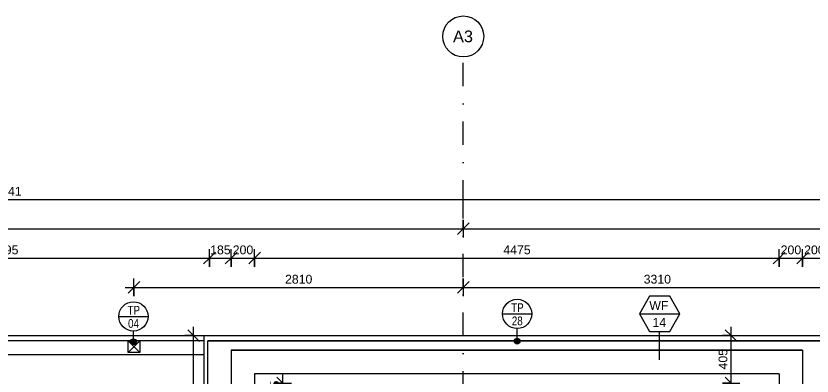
# Model space of a CAD drawing. Header units: millimetres. Extents: x -2147 to 35373, y -3639 to 14792.
# Drawn here: x 12384 to 19176, y 11690 to 14760 of the extents above; entities that cross this region are included whole.
import ezdxf

# ---------------------------------------------------------------- set-up
doc = ezdxf.new("R2010")
doc.units = ezdxf.units.MM
doc.linetypes.add('HA_DashDot_10mm-S3mm', pattern=[500, 200, -150, 0, -150])
for name, color, linetype, lineweight in [('A-____-____-DIMS', 9, 'Continuous', 5), ('A-____-____-DIMS-50', 9, 'Continuous', 5), ('A-GENM-____-IDEN', 9, 'Continuous', 9), ('A-ROOF-____-OTLN', 9, 'Continuous', 9), ('A-WALL-____-IDEN', 9, 'Continuous', 9), ('A-WALL-____-OTLN', 9, 'Continuous', 9), ('M-HVAC-DUCT-OTLN', 9, 'Continuous', 9), ('S-GRID-____-IDEN', 9, 'Continuous', 9), ('S-GRID-____-OTLN', 9, 'Continuous', 5)]:
    doc.layers.add(name, color=color, linetype=linetype, lineweight=lineweight)
doc.styles.add('Arial', font='arial.ttf', dxfattribs={"height": 100})
doc.styles.add('Arial_1', font='arial.ttf', dxfattribs={"height": 75})
doc.styles.add('Arial_3', font='arial.ttf', dxfattribs={"width": 0.8, "height": 75})
doc.styles.add('Arial_6', font='arial.ttf', dxfattribs={"height": 1.5})
doc.dimstyles.new('Inner_Dimensions', dxfattribs={"dimscale": 304.8, "dimtxt": 76.519455, "dimasz": 0.328084, "dimexe": 0.246063, "dimexo": 0.0625, "dimgap": 0.032808, "dimtad": 1, "dimdec": 0, "dimzin": 0, "dimdsep": 46, "dimtxsty": 'Arial_1', "dimblk1": 'OBLIQUE', "dimblk2": 'OBLIQUE', "dimsah": 1, "dimcen": 0.09, "dimdle": 0.246063, "dimazin": 0, "dimtfac": 1, "dimtdec": 4, "dimtix": 1, "dimtmove": 0, "dimatfit": 3, "dimfxl": 0.246063, "dimfxlon": 1, "dimtvp": 1, "dimtolj": 1, "dimtzin": 0, "dimlwd": 9, "dimlwe": 9, "dimarcsym": 2})
doc.dimstyles.new('Inner_Dimensions_1', dxfattribs={"dimscale": 304.8, "dimtxt": 76.519455, "dimasz": 0.328084, "dimexe": 0.246063, "dimexo": 0.0625, "dimgap": 0.032808, "dimtad": 1, "dimdec": 0, "dimzin": 0, "dimdsep": 46, "dimtxsty": 'Arial_1', "dimblk1": 'OBLIQUE', "dimblk2": 'OBLIQUE', "dimsah": 1, "dimcen": 0.09, "dimdle": 0.246063, "dimazin": 0, "dimtfac": 1, "dimtdec": 4, "dimtix": 1, "dimtmove": 2, "dimatfit": 3, "dimfxl": 0.246063, "dimfxlon": 1, "dimtvp": 1, "dimtolj": 1, "dimtzin": 0, "dimlwd": 9, "dimlwe": 9, "dimarcsym": 2})

# ---------------------------------------------------------------- blocks, each defined once
blk = doc.blocks.new('Grid - Radius 3_5mm-353793-DPS_STŘECHA - A')
at = {"layer": 'S-GRID-____-IDEN'}
blk.add_circle((0, 0), 3.5, dxfattribs=at)
blk = doc.blocks.new('DIMBLOCK3-DPS_STŘECHA - A')
at = {"layer": 'A-____-____-DIMS-50', "lineweight": 9}
for p, q in [((18485.9, 11630), (18485.9, 12110)), ((18410.9, 12035), (18560.9, 12035)), ((18485.9, 12035), (18410.9, 12035)), ((18485.9, 12035), (18435.9, 12085)), ((18485.9, 12035), (18535.9, 11985)), ((18410.9, 11630), (18560.9, 11630)), ((18485.9, 11630), (18410.9, 11630)), ((18485.9, 11630), (18435.9, 11680)), ((18485.9, 11630), (18535.9, 11580))]:
    blk.add_line(p, q, dxfattribs=at)
at = {"layer": 'A-____-____-DIMS-50', "color": 0, "lineweight": 9, "insert": (18378.5, 11746), "char_height": 75, "width": 207.662, "attachment_point": 1, "rotation": 90, "line_spacing_factor": 0.941778, "style": 'Arial_1'}
blk.add_mtext('405', dxfattribs=at)
blk = doc.blocks.new('_Oblique')
at = {"color": 0, "linetype": 'ByBlock', "lineweight": -2}
blk.add_line((-0.5, -0.5), (0.5, 0.5), dxfattribs=at)
blk = doc.blocks.new('DIMBLOCK6-DPS_STŘECHA - A')
at = {"layer": 'A-____-____-DIMS-50', "lineweight": 9}
for p, q in [((8100, 13020.5), (8100, 12870.5)), ((8100, 12945.5), (8100, 13020.5)), ((8100, 12945.5), (8150, 12995.5)), ((16200, 13020.5), (16200, 12870.5)), ((16200, 12945.5), (16200, 13020.5)), ((16200, 12945.5), (16250, 12995.5)), ((8100, 12945.5), (8050, 12895.5)), ((8100, 12945.5), (16200, 12945.5)), ((16200, 12945.5), (16150, 12895.5))]:
    blk.add_line(p, q, dxfattribs=at)
at = {"layer": 'A-____-____-DIMS-50', "color": 0, "lineweight": 9, "insert": (12034.6, 13052.9), "char_height": 75, "width": 276.883, "attachment_point": 1, "line_spacing_factor": 0.941778, "style": 'Arial_1'}
blk.add_mtext('8100', dxfattribs=at)
blk = doc.blocks.new('DIMBLOCK7-DPS_STŘECHA - A')
at = {"layer": 'A-____-____-DIMS-50', "lineweight": 9}
for p, q in [((16200, 13020.5), (16200, 12870.5)), ((16200, 12945.5), (16200, 13020.5)), ((16200, 12945.5), (16250, 12995.5)), ((24584, 12870.5), (24584, 13020.5)), ((24584, 12945.5), (24634, 12995.5)), ((16200, 12945.5), (16150, 12895.5)), ((16200, 12945.5), (24659, 12945.5)), ((24584, 12945.5), (24534, 12895.5)), ((24584, 12945.5), (24584, 12870.5))]:
    blk.add_line(p, q, dxfattribs=at)
at = {"layer": 'A-____-____-DIMS-50', "color": 0, "lineweight": 9, "insert": (20276.6, 13052.9), "char_height": 75, "width": 276.883, "attachment_point": 1, "line_spacing_factor": 0.941778, "style": 'Arial_1'}
blk.add_mtext('8384', dxfattribs=at)
blk = doc.blocks.new('DIMBLOCK20-DPS_STŘECHA - A')
at = {"layer": 'A-____-____-DIMS-50', "lineweight": 9}
for p, q in [((10539.5, 12770.5), (10539.5, 12620.5)), ((10539.5, 12695.5), (10539.5, 12770.5)), ((14035, 12620.5), (14035, 12770.5)), ((10539.5, 12695.5), (10589.5, 12745.5)), ((14035, 12695.5), (14085, 12745.5)), ((10539.5, 12695.5), (10489.5, 12645.5)), ((10539.5, 12695.5), (14035, 12695.5)), ((14035, 12695.5), (13985, 12645.5)), ((14035, 12695.5), (14035, 12620.5))]:
    blk.add_line(p, q, dxfattribs=at)
at = {"layer": 'A-____-____-DIMS-50', "color": 0, "lineweight": 9, "insert": (12171.9, 12802.9), "char_height": 75, "width": 276.883, "attachment_point": 1, "line_spacing_factor": 0.941778, "style": 'Arial_1'}
blk.add_mtext('3495', dxfattribs=at)
blk = doc.blocks.new('DIMBLOCK21-DPS_STŘECHA - A')
at = {"layer": 'A-____-____-DIMS-50', "lineweight": 9}
for p, q in [((14035, 12620.5), (14035, 12770.5)), ((14220, 12620.5), (14220, 12770.5)), ((14035, 12695.5), (14085, 12745.5)), ((14220, 12695.5), (14270, 12745.5)), ((14035, 12695.5), (13985, 12645.5)), ((14035, 12695.5), (14220, 12695.5)), ((14035, 12695.5), (14035, 12620.5)), ((14220, 12695.5), (14170, 12645.5)), ((14220, 12695.5), (14220, 12620.5))]:
    blk.add_line(p, q, dxfattribs=at)
at = {"layer": 'A-____-____-DIMS-50', "color": 0, "lineweight": 9, "insert": (14040.9, 12802.9), "char_height": 75, "width": 207.662, "attachment_point": 1, "line_spacing_factor": 0.941778, "style": 'Arial_1'}
blk.add_mtext('185', dxfattribs=at)
blk = doc.blocks.new('DIMBLOCK22-DPS_STŘECHA - A')
at = {"layer": 'A-____-____-DIMS-50', "lineweight": 9}
for p, q in [((14220, 12620.5), (14220, 12770.5)), ((14420, 12620.5), (14420, 12770.5)), ((14220, 12695.5), (14270, 12745.5)), ((14420, 12695.5), (14470, 12745.5)), ((14220, 12695.5), (14170, 12645.5)), ((14220, 12695.5), (14420, 12695.5)), ((14220, 12695.5), (14220, 12620.5)), ((14420, 12695.5), (14370, 12645.5)), ((14420, 12695.5), (14420, 12620.5))]:
    blk.add_line(p, q, dxfattribs=at)
at = {"layer": 'A-____-____-DIMS-50', "color": 0, "lineweight": 9, "insert": (14233.4, 12802.9), "char_height": 75, "width": 207.662, "attachment_point": 1, "line_spacing_factor": 0.941778, "style": 'Arial_1'}
blk.add_mtext('200', dxfattribs=at)
blk = doc.blocks.new('DIMBLOCK23-DPS_STŘECHA - A')
at = {"layer": 'A-____-____-DIMS-50', "lineweight": 9}
for p, q in [((14420, 12620.5), (14420, 12770.5)), ((18895, 12620.5), (18895, 12770.5)), ((14420, 12695.5), (14470, 12745.5)), ((18895, 12695.5), (18945, 12745.5)), ((14420, 12695.5), (14370, 12645.5)), ((14420, 12695.5), (18895, 12695.5)), ((14420, 12695.5), (14420, 12620.5)), ((18895, 12695.5), (18845, 12645.5)), ((18895, 12695.5), (18895, 12620.5))]:
    blk.add_line(p, q, dxfattribs=at)
at = {"layer": 'A-____-____-DIMS-50', "color": 0, "lineweight": 9, "insert": (16542.1, 12802.9), "char_height": 75, "width": 276.883, "attachment_point": 1, "line_spacing_factor": 0.941778, "style": 'Arial_1'}
blk.add_mtext('4475', dxfattribs=at)
blk = doc.blocks.new('DIMBLOCK24-DPS_STŘECHA - A')
at = {"layer": 'A-____-____-DIMS-50', "lineweight": 9}
for p, q in [((18895, 12620.5), (18895, 12770.5)), ((19095, 12620.5), (19095, 12770.5)), ((18895, 12695.5), (18945, 12745.5)), ((19095, 12695.5), (19145, 12745.5)), ((18895, 12695.5), (18845, 12645.5)), ((18895, 12695.5), (19095, 12695.5)), ((18895, 12695.5), (18895, 12620.5)), ((19095, 12695.5), (19045, 12645.5)), ((19095, 12695.5), (19095, 12620.5))]:
    blk.add_line(p, q, dxfattribs=at)
at = {"layer": 'A-____-____-DIMS-50', "color": 0, "lineweight": 9, "insert": (18908.5, 12802.9), "char_height": 75, "width": 207.662, "attachment_point": 1, "line_spacing_factor": 0.941778, "style": 'Arial_1'}
blk.add_mtext('200', dxfattribs=at)
blk = doc.blocks.new('DIMBLOCK25-DPS_STŘECHA - A')
at = {"layer": 'A-____-____-DIMS-50', "lineweight": 9}
for p, q in [((19095, 12620.5), (19095, 12770.5)), ((19295, 12620.5), (19295, 12770.5)), ((19095, 12695.5), (19145, 12745.5)), ((19295, 12695.5), (19345, 12745.5)), ((19095, 12695.5), (19045, 12645.5)), ((19095, 12695.5), (19295, 12695.5)), ((19095, 12695.5), (19095, 12620.5)), ((19295, 12695.5), (19245, 12645.5)), ((19295, 12695.5), (19295, 12620.5))]:
    blk.add_line(p, q, dxfattribs=at)
at = {"layer": 'A-____-____-DIMS-50', "color": 0, "lineweight": 9, "insert": (19108.5, 12802.9), "char_height": 75, "width": 207.662, "attachment_point": 1, "line_spacing_factor": 0.941778, "style": 'Arial_1'}
blk.add_mtext('200', dxfattribs=at)
blk = doc.blocks.new('DIMBLOCK60-DPS_STŘECHA - A')
at = {"layer": 'A-____-____-DIMS-50', "lineweight": 9}
for p, q in [((13899.2, 6650), (13899.2, 12110)), ((13824.2, 12035), (13974.2, 12035)), ((13899.2, 12035), (13824.2, 12035)), ((13899.2, 12035), (13849.2, 12085)), ((13899.2, 12035), (13949.2, 11985)), ((13974.2, 6725), (13824.2, 6725)), ((13899.2, 6725), (13849.2, 6775)), ((13899.2, 6725), (13949.2, 6675)), ((13899.2, 6725), (13974.2, 6725))]:
    blk.add_line(p, q, dxfattribs=at)
at = {"layer": 'A-____-____-DIMS-50', "color": 0, "lineweight": 9, "insert": (13791.9, 9477), "char_height": 75, "width": 276.883, "attachment_point": 1, "rotation": 90, "line_spacing_factor": 0.941778, "style": 'Arial_1'}
blk.add_mtext('5310', dxfattribs=at)
blk = doc.blocks.new('HA_TAG_GM_Products - Generic-588599-DPS_STŘECHA - A')
at = {"layer": 'A-GENM-____-IDEN'}
blk.add_line((-2.5, 0), (2.5, 0), dxfattribs=at)
blk.add_circle((0, 0), 2.5, dxfattribs=at)
blk = doc.blocks.new('HA_TAG_WA_Partitions - Wall Finish_Exterior-2200622-DPS_STŘECHA - A')
at = {"layer": 'A-WALL-____-IDEN'}
for p, q in [((-1.73, 3), (-3.46, 0)), ((1.73, 3), (-1.73, 3)), ((3.46, 0), (1.73, 3)), ((-3.46, 0), (3.46, 0)), ((-3.46, 0), (-1.73, -3)), ((1.73, -3), (3.46, 0)), ((-1.73, -3), (1.73, -3))]:
    blk.add_line(p, q, dxfattribs=at)
at = {"layer": 'A-WALL-____-IDEN', "lineweight": 5, "insert": (-1.76, 2.18), "char_height": 1.5, "width": 4.1688, "attachment_point": 1, "style": 'Arial_6'}
blk.add_mtext('WF', dxfattribs=at)
blk = doc.blocks.new('DIMBLOCK63-DPS_STŘECHA - A')
at = {"layer": 'A-____-____-DIMS-50', "lineweight": 9}
for p, q in [((14660.4, 11555), (14660.4, 11705)), ((14585.4, 11630), (14735.4, 11630)), ((14660.4, 11630), (14585.4, 11630)), ((14660.4, 11630), (14610.4, 11680)), ((14660.4, 11630), (14710.4, 11580)), ((14585.4, 11555), (14735.4, 11555)), ((14660.4, 11555), (14585.4, 11555)), ((14660.4, 11555), (14610.4, 11605)), ((14660.4, 11555), (14710.4, 11505))]:
    blk.add_line(p, q, dxfattribs=at)
at = {"layer": 'A-____-____-DIMS-50', "color": 0, "lineweight": 9, "insert": (14553, 11534.8), "char_height": 75, "width": 138.441, "attachment_point": 1, "rotation": 90, "line_spacing_factor": 0.941778, "style": 'Arial_1'}
blk.add_mtext('75', dxfattribs=at)
blk = doc.blocks.new('DIMBLOCK68-DPS_STŘECHA - A')
at = {"layer": 'A-____-____-DIMS-50', "lineweight": 9}
for p, q in [((-385, 13120.5), (-385, 13270.5)), ((24955.7, 13120.5), (24955.7, 13270.5)), ((-460, 13195.5), (25030.7, 13195.5)), ((-385, 13195.5), (-435, 13145.5)), ((-385, 13195.5), (-335, 13245.5)), ((-385, 13195.5), (-385, 13120.5)), ((24955.7, 13195.5), (24905.7, 13145.5)), ((24955.7, 13195.5), (25005.7, 13245.5)), ((24955.7, 13195.5), (24955.7, 13120.5))]:
    blk.add_line(p, q, dxfattribs=at)
at = {"layer": 'A-____-____-DIMS-50', "color": 0, "lineweight": 9, "insert": (12141.1, 13302.9), "char_height": 75, "width": 346.103, "attachment_point": 1, "line_spacing_factor": 0.941778, "style": 'Arial_1'}
blk.add_mtext('25341', dxfattribs=at)
blk = doc.blocks.new('DIMBLOCK71-DPS_STŘECHA - A')
at = {"layer": 'A-____-____-DIMS-50', "lineweight": 9}
for p, q in [((13390, 12370.5), (13390, 12520.5)), ((16200, 12520.5), (16200, 12370.5)), ((16200, 12445.5), (16200, 12520.5)), ((13315, 12445.5), (16200, 12445.5)), ((13390, 12445.5), (13340, 12395.5)), ((13390, 12445.5), (13440, 12495.5)), ((13390, 12445.5), (13390, 12370.5)), ((16200, 12445.5), (16150, 12395.5)), ((16200, 12445.5), (16250, 12495.5))]:
    blk.add_line(p, q, dxfattribs=at)
at = {"layer": 'A-____-____-DIMS-50', "color": 0, "lineweight": 9, "insert": (14679.6, 12552.9), "char_height": 75, "width": 276.883, "attachment_point": 1, "line_spacing_factor": 0.941778, "style": 'Arial_1'}
blk.add_mtext('2810', dxfattribs=at)
blk = doc.blocks.new('DIMBLOCK72-DPS_STŘECHA - A')
at = {"layer": 'A-____-____-DIMS-50', "lineweight": 9}
for p, q in [((16200, 12520.5), (16200, 12370.5)), ((16200, 12445.5), (16200, 12520.5)), ((19510, 12370.5), (19510, 12520.5)), ((16200, 12445.5), (16150, 12395.5)), ((16200, 12445.5), (16250, 12495.5)), ((16200, 12445.5), (19585, 12445.5)), ((19510, 12445.5), (19460, 12395.5)), ((19510, 12445.5), (19560, 12495.5)), ((19510, 12445.5), (19510, 12370.5))]:
    blk.add_line(p, q, dxfattribs=at)
at = {"layer": 'A-____-____-DIMS-50', "color": 0, "lineweight": 9, "insert": (17739.6, 12552.9), "char_height": 75, "width": 276.883, "attachment_point": 1, "line_spacing_factor": 0.941778, "style": 'Arial_1'}
blk.add_mtext('3310', dxfattribs=at)

msp = doc.modelspace()

# ---------------------------------------------------------------- hatches: boundary and pattern name
at = {"layer": 'A-GENM-____-IDEN'}
h = msp.add_hatch(color=256, dxfattribs=at)
edge = h.paths.add_edge_path()
edge.add_arc((13386.2, 11982.6), 25, 0, 360)
h = msp.add_hatch(color=256, dxfattribs=at)
edge = h.paths.add_edge_path()
edge.add_arc((16660, 11986.6), 25, 0, 360)

# ---------------------------------------------------------------- linework, layer by layer
for p, q in [((16660, 11986.6), (16660, 12094.9)), ((13386.2, 11982.6), (13386.2, 12073.3))]:
    msp.add_line(p, q, dxfattribs=at)
for centre in [(13386.2, 11982.6), (16660, 11986.6)]:
    msp.add_circle(centre, 25, dxfattribs=at)
at = {"layer": 'A-ROOF-____-OTLN'}
msp.add_line((13990, 11870), (6510, 11870), dxfattribs=at)
at = {"layer": 'A-WALL-____-IDEN'}
msp.add_line((17875.8, 11828.2), (17875.8, 12069.9), dxfattribs=at)
at = {"layer": 'A-WALL-____-OTLN'}
for p, q in [((6510, 12035), (24955.7, 12035)), ((13990, 6725), (13990, 12035)), ((13990, 11990), (6510, 11990)), ((19295, 11990), (14020, 11990)), ((14020, 6725), (14020, 11990)), ((14020, 11990), (19295, 11990)), ((14220, 11910), (19095, 11910)), ((14220, 11910), (14220, 6725)), ((19095, 11910), (14220, 11910)), ((19095, 11910), (19095, 6725)), ((14420, 11710), (14420, 6975)), ((18895, 11710), (14420, 11710)), ((18895, 11710), (18895, 6975))]:
    msp.add_line(p, q, dxfattribs=at)
at = {"layer": 'M-HVAC-DUCT-OTLN', "lineweight": 5}
for p, q in [((13340, 11890.1), (13439.9, 11990)), ((13340, 11890.1), (13340, 11990)), ((13340.1, 11990), (13440, 11890.1)), ((13440, 11990), (13440, 11890.1)), ((13440, 11890.1), (13340, 11890.1))]:
    msp.add_line(p, q, dxfattribs=at)
at = {"layer": 'S-GRID-____-OTLN', "linetype": 'HA_DashDot_10mm-S3mm', "lineweight": 9}
for p, q in [((16200, 13159.9), (16200, 14409.9)), ((16200, -1971.1), (16200, 13159.9))]:
    msp.add_line(p, q, dxfattribs=at)

# ---------------------------------------------------------------- block references
at = {"layer": 'A-GENM-____-IDEN', "xscale": 49.99999999999998, "yscale": 49.99999999999998, "zscale": 49.99999999999998}
for p in [(13386.2, 12198.3), (16660, 12219.9)]:
    msp.add_blockref('HA_TAG_GM_Products - Generic-588599-DPS_STŘECHA - A', p, dxfattribs=at)
at = {"layer": 'A-WALL-____-IDEN', "lineweight": 5, "xscale": 49.99999999999998, "yscale": 49.99999999999998, "zscale": 49.99999999999998}
msp.add_blockref('HA_TAG_WA_Partitions - Wall Finish_Exterior-2200622-DPS_STŘECHA - A', (17875.8, 12219.9), dxfattribs=at)
at = {"layer": 'S-GRID-____-IDEN', "xscale": 49.99999999999998, "yscale": 49.99999999999998, "zscale": 49.99999999999998}
msp.add_blockref('Grid - Radius 3_5mm-353793-DPS_STŘECHA - A', (16200, 14584.9), dxfattribs=at)

# ---------------------------------------------------------------- texts
at = {"layer": 'A-GENM-____-IDEN', "lineweight": 5, "char_height": 75, "attachment_point": 1, "style": 'Arial_3'}
for s, insert, width in [('TP', (16609, 12310), 128.27), ('TP', (13335.2, 12288.4), 128.27), ('04', (13340.4, 12175.7), 115.443), ('28', (16614.2, 12197.3), 115.443)]:
    msp.add_mtext(s, dxfattribs=dict(at, insert=insert, width=width))
at = {"layer": 'A-WALL-____-IDEN', "lineweight": 5, "insert": (17814.3, 12184.3), "char_height": 75, "width": 144.304, "attachment_point": 1, "style": 'Arial_1'}
msp.add_mtext('14', dxfattribs=at)
at = {"layer": 'S-GRID-____-IDEN', "lineweight": 5, "insert": (16112.6, 14635.6), "char_height": 100, "width": 212.447, "attachment_point": 1, "style": 'Arial'}
msp.add_mtext('A3', dxfattribs=at)

# ---------------------------------------------------------------- dimensions: what is measured, and where the dimension line sits
at = {"layer": 'A-____-____-DIMS', "lineweight": 9}
for base, p1, p2, override, picture, middle in [((24955.7, 13195.5), (-385, 13120.5), (24955.7, 13120.5), {"dimpost": '<>', "dimfxl": 25340.686104}, 'DIMBLOCK68-DPS_STŘECHA - A', (12285.3, 13243.9)), ((16200, 12945.5), (8100, 13020.5), (16200, 13020.5), {"dimpost": '<>', "dimfxl": 8100}, 'DIMBLOCK6-DPS_STŘECHA - A', (12150, 12993.8)), ((24584, 12945.5), (16200, 13020.5), (24584, 12870.5), {"dimpost": '<>', "dimfxl": 8385.336038}, 'DIMBLOCK7-DPS_STŘECHA - A', (20392, 12993.9)), ((14034.9611, 12695.5351), (10539.4923, 12770.5351), (14034.9611, 12620.5351), {"dimpost": '<>', "dimfxl": 3498.685772}, 'DIMBLOCK20-DPS_STŘECHA - A', (12287.2267, 12743.8536)), ((14220, 12695.5), (14035, 12620.5), (14220, 12620.5), {"dimpost": '<>', "dimfxl": 185}, 'DIMBLOCK21-DPS_STŘECHA - A', (14127.5, 12743.8)), ((14420, 12695.5), (14220, 12620.5), (14420, 12620.5), {"dimpost": '<>', "dimfxl": 200}, 'DIMBLOCK22-DPS_STŘECHA - A', (14320, 12743.8)), ((18895, 12695.5), (14420, 12620.5), (18895, 12620.5), {"dimpost": '<>', "dimfxl": 4475.038943}, 'DIMBLOCK23-DPS_STŘECHA - A', (16657.5, 12743.7)), ((19095, 12695.5), (18895, 12620.5), (19095, 12620.5), {"dimpost": '<>', "dimfxl": 200}, 'DIMBLOCK24-DPS_STŘECHA - A', (18995, 12743.8)), ((19295, 12695.5), (19095, 12620.5), (19295, 12620.5), {"dimpost": '<>', "dimfxl": 200}, 'DIMBLOCK25-DPS_STŘECHA - A', (19195, 12743.8)), ((16200, 12445.5), (13390, 12370.5), (16200, 12520.5), {"dimpost": '<>', "dimfxl": 2814.000711}, 'DIMBLOCK71-DPS_STŘECHA - A', (14795, 12493.8)), ((19510, 12445.5), (16200, 12520.5), (19510, 12370.5), {"dimpost": '<>', "dimfxl": 3313.402545}, 'DIMBLOCK72-DPS_STŘECHA - A', (17855, 12493.9))]:
    dim = msp.add_linear_dim(base=base, p1=p1, p2=p2, dimstyle='Inner_Dimensions', override=override, dxfattribs=at)
    dim.commit()
    dim.dimension.update_dxf_attribs({"geometry": picture, "text_midpoint": middle})
dim = msp.add_linear_dim(base=(13899.2, 12035), p1=(13974.2, 6725), p2=(13824.2, 12035), angle=90, dimstyle='Inner_Dimensions_1', override={"dimpost": '<>', "dimfxl": 5312.118222}, dxfattribs=at)
dim.commit()
dim.dimension.update_dxf_attribs({"geometry": 'DIMBLOCK60-DPS_STŘECHA - A', "text_midpoint": (13841.9, 9615.5), "dimtype": 160, "text_rotation": 90})
for base, p1, p2, override, picture, middle in [((18485.9, 12035), (18410.9, 11630), (18410.9, 12035), {"dimpost": '<>', "dimfxl": 405}, 'DIMBLOCK3-DPS_STŘECHA - A', (18437.6, 11832.5)), ((14660.4, 11630), (14585.4, 11555), (14585.4, 11630), {"dimpost": '<>', "dimfxl": 75}, 'DIMBLOCK63-DPS_STŘECHA - A', (14612.3, 11592.5))]:
    dim = msp.add_linear_dim(base=base, p1=p1, p2=p2, angle=90, dimstyle='Inner_Dimensions', override=override, dxfattribs=at)
    dim.commit()
    dim.dimension.update_dxf_attribs({"geometry": picture, "text_midpoint": middle})

doc.saveas('drawing.dxf')
